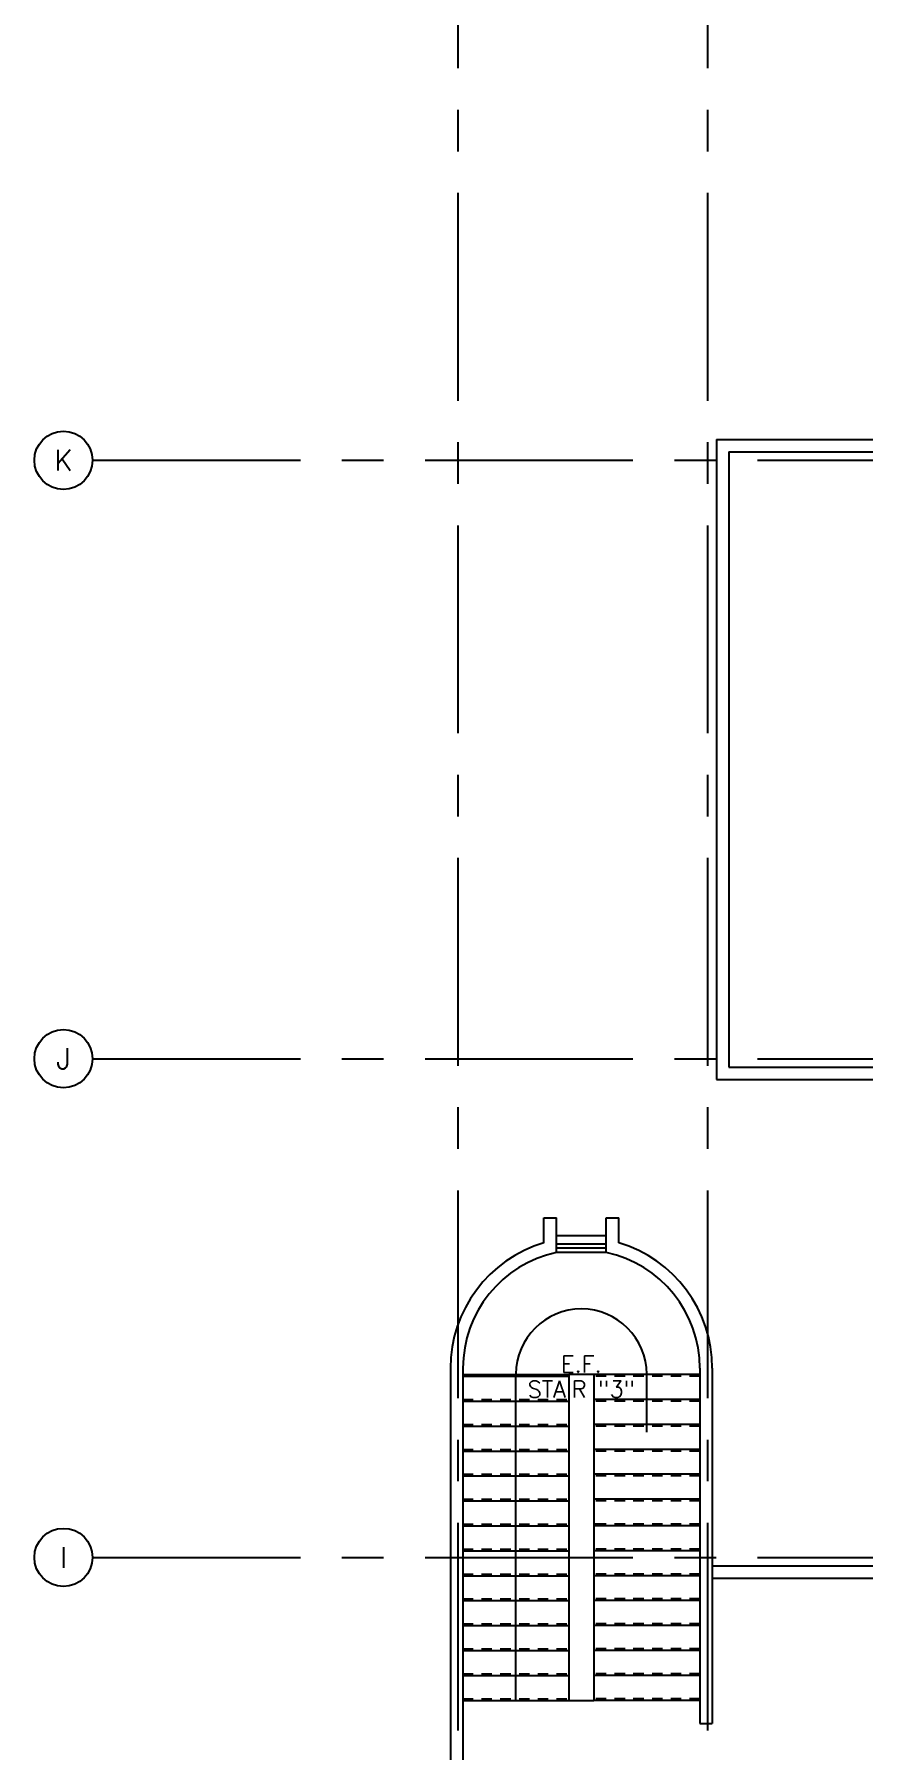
# Model space of a CAD drawing. Extents: x 417866242 to 417866633, y 43498034 to 43498122.
# Drawn here: x 417866557.27 to 417866567.24, y 43498069.33 to 43498089.98 of the extents above; entities that cross this region are included whole.
import ezdxf
from ezdxf.enums import TextEntityAlignment as Align

# ---------------------------------------------------------------- set-up
doc = ezdxf.new("R2010")
doc.units = 0
doc.header["$MEASUREMENT"] = 0
doc.linetypes.add('CENTERX2', pattern=[4, 2.5, -0.5, 0.5, -0.5])
doc.linetypes.add('HIDDEN2', pattern=[0.1875, 0.125, -0.0625])
for name, color, linetype in [('AX', 11, 'CONTINUOUS'), ('AX-CR', 7, 'CONTINUOUS'), ('AX-TXT', 2, 'CONTINUOUS'), ('AXES', 11, 'CENTERX2'), ('PROJ-L', 11, 'CONTINUOUS'), ('RM-NAME', 11, 'CONTINUOUS'), ('ROOF', 11, 'CONTINUOUS'), ('STR', 11, 'CONTINUOUS'), ('WALL', 11, 'CONTINUOUS'), ('WIN', 11, 'CONTINUOUS')]:
    doc.layers.add(name, color=color, linetype=linetype)
doc.styles.add('ROMANS', font='ROMANS.shx', dxfattribs={"width": 0.6})

# ---------------------------------------------------------------- blocks, each defined once
blk = doc.blocks.new('AXL')
at = {"layer": 'AX-CR'}
blk.add_circle((-350, 0), 350, dxfattribs=at)
at = {"layer": 'AX-TXT', "style": 'ROMANS'}
blk.add_attdef('AX', text='', height=250, dxfattribs=at).set_placement((-350, 0), align=Align.MIDDLE)

msp = doc.modelspace()

# ---------------------------------------------------------------- linework, layer by layer
at = {"layer": 'AXES'}
for p, q in [((417866562.366, 43498033.573), (417866562.366, 43498110.385)), ((417866565.366, 43498033.573), (417866565.366, 43498110.385)), ((417866557.966, 43498084.857), (417866626.006, 43498084.857)), ((417866557.966, 43498077.657), (417866626.006, 43498077.657)), ((417866557.966, 43498071.657), (417866626.006, 43498071.657))]:
    msp.add_line(p, q, dxfattribs=at)
at = {"layer": 'PROJ-L', "linetype": 'Continuous'}
for p, q in [((417866565.47, 43498085.107), (417866567.62, 43498085.107)), ((417866565.47, 43498085.107), (417866565.47, 43498077.407)), ((417866565.62, 43498084.957), (417866567.62, 43498084.957)), ((417866565.62, 43498084.957), (417866565.62, 43498077.557)), ((417866565.62, 43498077.557), (417866567.62, 43498077.557)), ((417866565.47, 43498077.407), (417866567.62, 43498077.407))]:
    msp.add_line(p, q, dxfattribs=at)
at = {"layer": 'ROOF'}
for p, q in [((417866563.996, 43498073.857), (417866563.696, 43498073.857)), ((417866563.696, 43498073.857), (417866563.696, 43498069.937)), ((417866563.996, 43498073.857), (417866563.996, 43498069.937)), ((417866565.421, 43498071.557), (417866567.496, 43498071.557)), ((417866565.421, 43498071.407), (417866567.496, 43498071.407)), ((417866563.696, 43498069.937), (417866563.996, 43498069.937))]:
    msp.add_line(p, q, dxfattribs=at)
at = {"layer": 'STR', "linetype": 'HIDDEN2'}
for p, q in [((417866562.421, 43498073.857), (417866563.696, 43498073.857)), ((417866562.421, 43498073.837), (417866563.696, 43498073.837)), ((417866565.271, 43498073.837), (417866563.996, 43498073.837)), ((417866562.421, 43498073.557), (417866563.696, 43498073.557)), ((417866565.271, 43498073.537), (417866563.996, 43498073.537)), ((417866562.421, 43498073.257), (417866563.696, 43498073.257)), ((417866565.271, 43498073.237), (417866563.996, 43498073.237)), ((417866562.421, 43498072.957), (417866563.696, 43498072.957)), ((417866565.271, 43498072.937), (417866563.996, 43498072.937)), ((417866562.421, 43498072.657), (417866563.696, 43498072.657)), ((417866565.271, 43498072.637), (417866563.996, 43498072.637)), ((417866562.421, 43498072.357), (417866563.696, 43498072.357)), ((417866565.271, 43498072.337), (417866563.996, 43498072.337)), ((417866562.421, 43498072.057), (417866563.696, 43498072.057)), ((417866565.271, 43498072.057), (417866563.996, 43498072.057)), ((417866564.075, 43498072.037), (417866563.996, 43498072.037)), ((417866562.421, 43498071.757), (417866563.696, 43498071.757)), ((417866565.271, 43498071.757), (417866563.996, 43498071.757)), ((417866562.421, 43498071.457), (417866563.696, 43498071.457)), ((417866565.271, 43498071.457), (417866563.996, 43498071.457)), ((417866562.421, 43498071.157), (417866563.696, 43498071.157)), ((417866565.271, 43498071.157), (417866563.996, 43498071.157)), ((417866562.421, 43498070.857), (417866563.696, 43498070.857)), ((417866565.271, 43498070.857), (417866563.996, 43498070.857)), ((417866562.421, 43498070.557), (417866563.696, 43498070.557)), ((417866565.271, 43498070.557), (417866563.996, 43498070.557)), ((417866562.421, 43498070.257), (417866563.696, 43498070.257)), ((417866565.271, 43498070.257), (417866563.996, 43498070.257)), ((417866562.421, 43498069.957), (417866563.696, 43498069.957)), ((417866565.271, 43498069.957), (417866563.996, 43498069.957))]:
    msp.add_line(p, q, dxfattribs=at)
at = {"layer": 'STR'}
for p, q in [((417866562.421, 43498073.857), (417866563.696, 43498073.857)), ((417866562.421, 43498073.837), (417866563.696, 43498073.837)), ((417866563.058, 43498069.937), (417866563.058, 43498073.86)), ((417866565.271, 43498073.857), (417866563.996, 43498073.857)), ((417866564.633, 43498073.164), (417866564.633, 43498073.86)), ((417866562.421, 43498073.537), (417866563.696, 43498073.537)), ((417866565.271, 43498073.557), (417866563.996, 43498073.557)), ((417866562.421, 43498073.237), (417866563.696, 43498073.237)), ((417866565.271, 43498073.257), (417866563.996, 43498073.257)), ((417866562.421, 43498072.937), (417866563.696, 43498072.937)), ((417866565.271, 43498072.957), (417866563.996, 43498072.957)), ((417866562.421, 43498072.637), (417866563.696, 43498072.637)), ((417866565.271, 43498072.657), (417866563.996, 43498072.657)), ((417866562.421, 43498072.337), (417866563.696, 43498072.337)), ((417866565.271, 43498072.357), (417866563.996, 43498072.357)), ((417866564.107, 43498072.057), (417866563.996, 43498072.057)), ((417866562.421, 43498072.037), (417866563.696, 43498072.037)), ((417866565.271, 43498072.037), (417866563.996, 43498072.037)), ((417866562.421, 43498071.737), (417866563.696, 43498071.737)), ((417866565.271, 43498071.737), (417866563.996, 43498071.737)), ((417866562.421, 43498071.437), (417866563.696, 43498071.437)), ((417866565.271, 43498071.437), (417866563.996, 43498071.437)), ((417866562.421, 43498071.137), (417866563.696, 43498071.137)), ((417866565.271, 43498071.137), (417866563.996, 43498071.137)), ((417866562.421, 43498070.837), (417866563.696, 43498070.837)), ((417866565.271, 43498070.837), (417866563.996, 43498070.837)), ((417866562.421, 43498070.537), (417866563.696, 43498070.537)), ((417866565.271, 43498070.537), (417866563.996, 43498070.537)), ((417866562.421, 43498070.237), (417866563.696, 43498070.237)), ((417866565.271, 43498070.237), (417866563.996, 43498070.237)), ((417866562.421, 43498069.937), (417866563.696, 43498069.937)), ((417866565.271, 43498069.937), (417866563.996, 43498069.937))]:
    msp.add_line(p, q, dxfattribs=at)
msp.add_arc((417866563.846, 43498073.86), 0.787, 0, 180, dxfattribs=at)
at = {"layer": 'WALL'}
for p, q in [((417866563.396, 43498075.742), (417866563.546, 43498075.742)), ((417866563.396, 43498075.442), (417866563.396, 43498075.742)), ((417866563.546, 43498075.326), (417866563.546, 43498075.742)), ((417866564.146, 43498075.742), (417866564.296, 43498075.742)), ((417866564.146, 43498075.326), (417866564.146, 43498075.742)), ((417866564.296, 43498075.442), (417866564.296, 43498075.742)), ((417866562.271, 43498073.933), (417866562.271, 43498068.157)), ((417866562.421, 43498073.933), (417866562.421, 43498068.307)), ((417866565.271, 43498073.933), (417866565.271, 43498069.657)), ((417866565.421, 43498073.933), (417866565.421, 43498069.657)), ((417866565.271, 43498069.657), (417866565.421, 43498069.657))]:
    msp.add_line(p, q, dxfattribs=at)
for radius, start, end in [(1.575, 106.6016, 180), (1.575, 0, 73.3984), (1.425, 102.1532, 180), (1.425, 360, 77.8468)]:
    msp.add_arc((417866563.846, 43498073.933), radius, start, end, dxfattribs=at)
at = {"layer": 'WIN'}
for p, q in [((417866564.146, 43498075.526), (417866563.546, 43498075.526)), ((417866564.146, 43498075.426), (417866563.546, 43498075.426)), ((417866564.146, 43498075.376), (417866563.546, 43498075.376)), ((417866564.146, 43498075.326), (417866563.546, 43498075.326))]:
    msp.add_line(p, q, dxfattribs=at)

# ---------------------------------------------------------------- block references
at = {"layer": 'AX', "xscale": 0.0009999871253967285, "yscale": 0.001000002026557922, "zscale": 0.001}
for p, values in [((417866557.966, 43498084.857), {'AX': 'K'}), ((417866557.966, 43498077.657), {'AX': 'J'}), ((417866557.966, 43498071.657), {'AX': 'I'})]:
    msp.add_blockref('AXL', p, dxfattribs=at).add_auto_attribs(values)

# ---------------------------------------------------------------- texts
at = {"layer": 'RM-NAME', "style": 'ROMANS'}
for s, p in [('E.F.', (417866563.846, 43498073.981)), ('STAIR "3"', (417866563.846, 43498073.681))]:
    msp.add_text(s, height=0.2, dxfattribs=at).set_placement(p, align=Align.MIDDLE)

doc.saveas('drawing.dxf')
